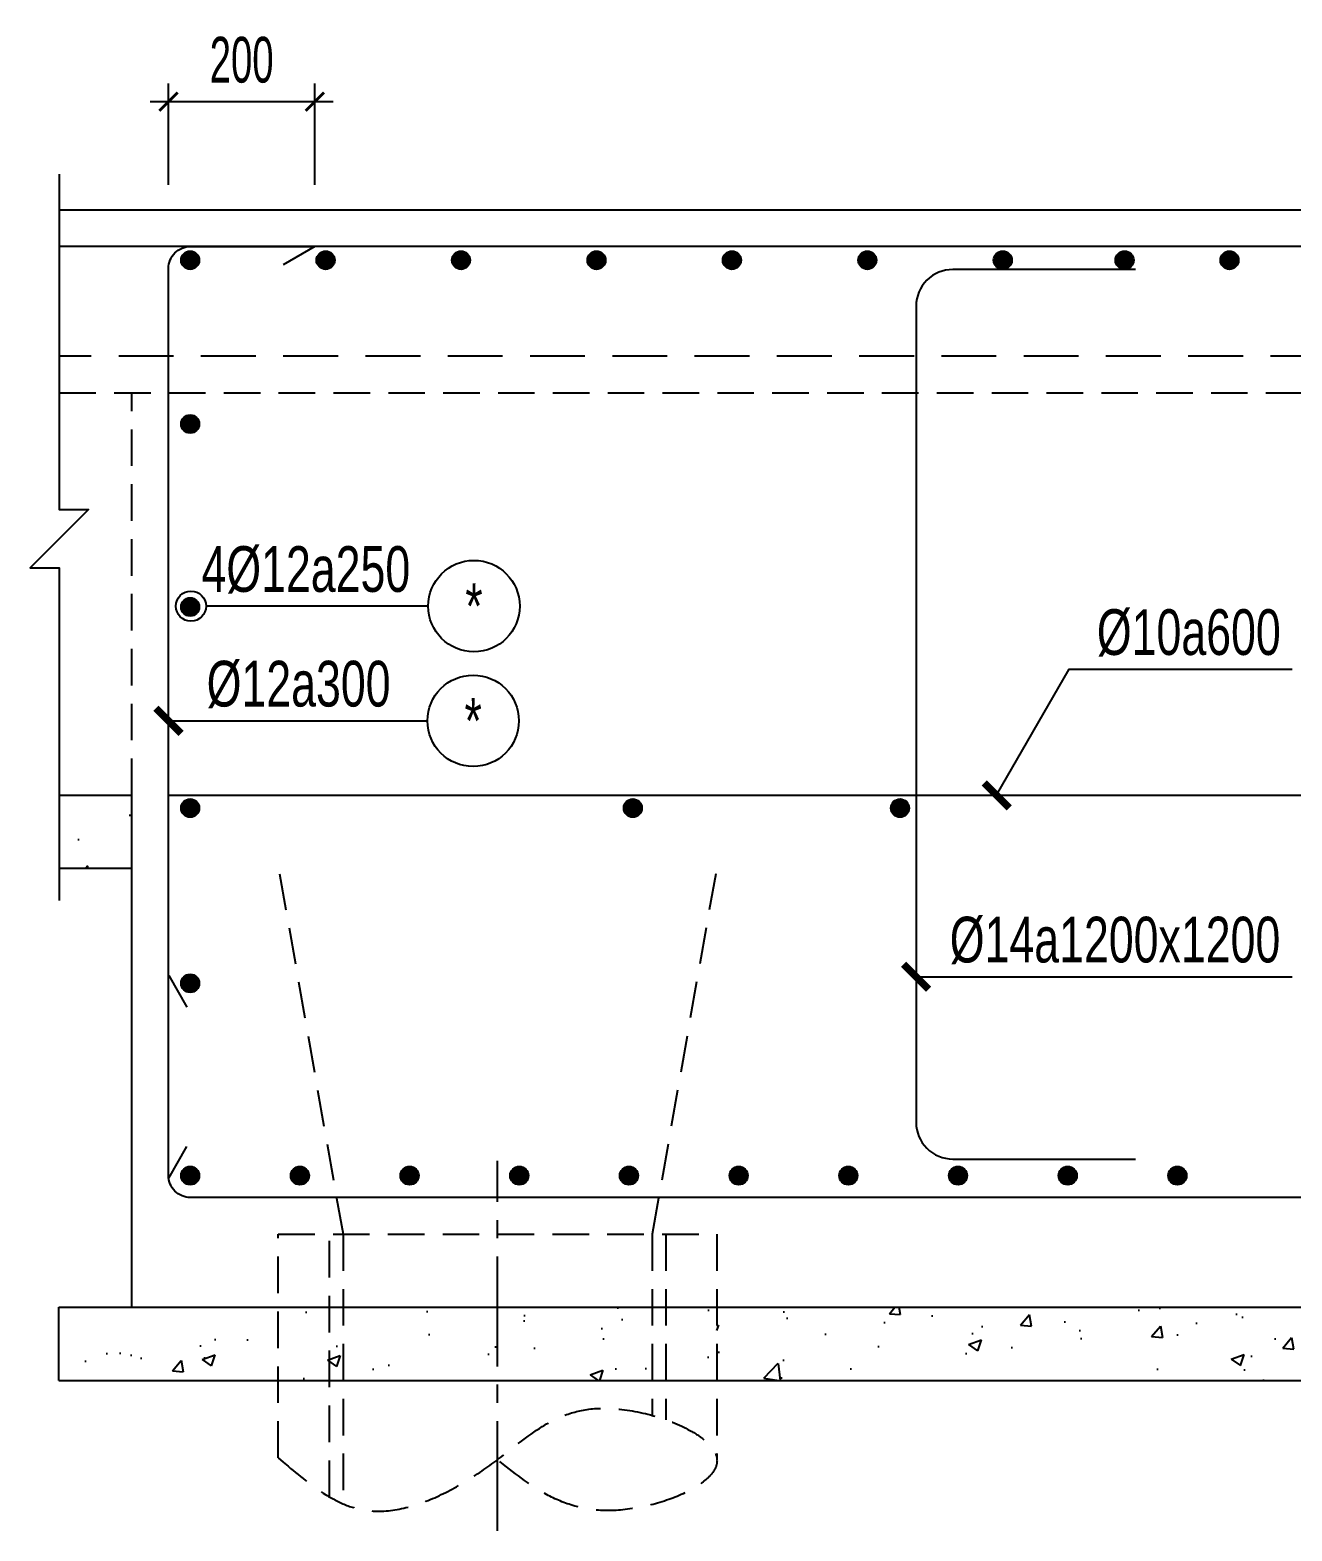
# Model space of a CAD drawing. Header units: metres. Extents: x 71 to 322128, y -14 to 304634.
# Drawn here: x 303370 to 305096, y 294005 to 296057 of the extents above; entities that cross this region are included whole.
import ezdxf
from ezdxf.enums import TextEntityAlignment as Align

# ---------------------------------------------------------------- set-up
doc = ezdxf.new("R2010")
doc.units = ezdxf.units.M
doc.header["$LTSCALE"] = 1000
doc.header["$MEASUREMENT"] = 0
doc.header["$PDMODE"] = 3
doc.linetypes.add('CENTER2', pattern=[1.125, 0.75, -0.125, 0.125, -0.125])
doc.linetypes.add('HIDDEN', pattern=[0.375, 0.25, -0.125])
doc.layers.get('0').update_dxf_attribs({"linetype": 'CONTINUOUS'})
doc.layers.get('Defpoints').update_dxf_attribs({"linetype": 'CONTINUOUS'})
for name, color, linetype in [('CDC.01.AXIS', 160, 'CENTER2'), ('CDC.02.DIM', 1, 'CONTINUOUS'), ('CDC.03.BORDER', 3, 'CONTINUOUS'), ('CDC.04.HIDDEN', 8, 'HIDDEN'), ('CDC.05.STEEL', 4, 'CONTINUOUS'), ('CDC.06.TEXT', 2, 'CONTINUOUS'), ('CDC.10.HATCH', 9, 'CONTINUOUS'), ('CDC.11.NOTE', 8, 'CONTINUOUS'), ('CDC.14.STEELNUM', 9, 'CONTINUOUS')]:
    doc.layers.add(name, color=color, linetype=linetype)
doc.styles.add('ARIAL', font='arial.ttf', dxfattribs={"width": 0.6})
doc.dimstyles.new('25', dxfattribs={"dimscale": 25, "dimtxt": 2.5, "dimasz": 1, "dimexe": 1, "dimexo": 0, "dimgap": 1, "dimtad": 1, "dimdec": 0, "dimdsep": 46, "dimtxsty": 'ARIAL', "dimblk": 'ARCHTICK', "dimcen": 1, "dimdle": 1, "dimclrd": 1, "dimclre": 1, "dimclrt": 2, "dimadec": 0, "dimazin": 0, "dimtfac": 0.00072, "dimtdec": 0, "dimtix": 1, "dimtmove": 2, "dimatfit": 3, "dimldrblk": 'ARCHTICK', "dimfxl": 1, "dimtolj": 1, "dimarcsym": 0})

# ---------------------------------------------------------------- blocks, each defined once
blk = doc.blocks.new('_ArchTick')
at = {"color": 0, "linetype": 'ByBlock', "const_width": 0.15}
blk.add_lwpolyline([(-0.5, -0.5), (0.5, 0.5)], dxfattribs=at)
blk = doc.blocks.new('*D177')
at = {"layer": 'CDC.02.DIM', "color": 1, "lineweight": -2, "transparency": 16777216}
for p, q in [((303559.3, 295845), (303559.3, 295983.9)), ((303759.3, 295845), (303759.3, 295983.9)), ((303534.3, 295958.9), (303784.3, 295958.9))]:
    blk.add_line(p, q, dxfattribs=at)
at = {"layer": 'Defpoints', "color": 0, "transparency": 16777216}
for p in [(303759.3, 295958.9), (303559.3, 295845), (303759.3, 295845)]:
    blk.add_point(p, dxfattribs=at)
at = {"layer": 'CDC.02.DIM', "color": 1, "lineweight": -2, "transparency": 16777216, "xscale": 25, "yscale": 25, "zscale": 25, "rotation": 180}
blk.add_blockref('_ArchTick', (303559.3, 295958.9), dxfattribs=at)
at = {"layer": 'CDC.02.DIM', "color": 1, "lineweight": -2, "transparency": 16777216, "xscale": 25, "yscale": 25, "zscale": 25}
blk.add_blockref('_ArchTick', (303759.3, 295958.9), dxfattribs=at)
at = {"layer": 'CDC.02.DIM', "color": 2, "transparency": 16777216, "insert": (303659.3, 296015.8), "char_height": 62.5, "attachment_point": 5, "style": 'ARIAL'}
blk.add_mtext('\\A1;200', dxfattribs=at)

msp = doc.modelspace()

# ---------------------------------------------------------------- hatches: boundary and pattern name
at = {"layer": 'CDC.10.HATCH'}
h = msp.add_hatch(dxfattribs=at)
h.set_pattern_fill('AR-CONC', color=256, scale=25, style=0)
h.set_pattern_definition([(50, (-787881.51, -203514.32), (179.315046, -15.688034), [18.75, -206.25]), (355, (-787881.5, -203514.32), (-34.687833, 188.048033), [15, -165]), (100.4514, (-787866.57, -203515.62), (144.627345, 172.359886), [15.935047, -175.285528]), (46.1842, (-787881.5, -203464.32), (266.810262, -41.379754), [28.125, -309.375]), (96.6356, (-787859.27, -203467.76), (233.665676, 243.52947), [23.90257, -262.92825]), (351.1842, (-787881.5, -203464.32), (233.665486, 243.52965), [22.5, -247.5]), (21, (-787856.51, -203476.82), (149.226763, -100.654723), [18.75, -206.25]), (326, (-787856.5, -203476.82), (60.828833, 181.28751), [15, -165]), (71.4514, (-787844.07, -203485.2), (210.055657, 80.632624), [15.935047, -175.285528]), (37.5, (-787881.51, -203514.315), (3.039964, 83.2234635), [0, -163, 0, -167.5, 0, -165.625]), (7.5, (-787881.51, -203514.315), (65.7673844, 98.602928), [0, -95.5, 0, -159.25, 0, -63.125]), (327.5, (-787937.26, -203514.315), (133.455609, -5.638718), [0, -62.5, 0, -195, 0, -258.75]), (317.5, (-787962.26, -203514.32), (145.796542, 25.026246), [0, -81.25, 0, -129.5, 0, -183.75])])
h.paths.add_polyline_path([(303409.9, 295011), (303409.9, 294911), (303509.3, 294911), (303509.3, 295011)])
h = msp.add_hatch(dxfattribs=at)
h.set_pattern_fill('AR-CONC', color=256, scale=25, style=0)
h.set_pattern_definition([(50, (22619.12, -81195.19), (179.315046, -15.688034), [18.75, -206.25]), (355, (22619.12, -81195.19), (-34.68783, 188.04803), [15, -165]), (100.4514, (22634.06, -81196.5), (144.627345, 172.359886), [15.93505, -175.28553]), (46.1842, (22619.12, -81145.19), (266.81026, -41.37975), [28.125, -309.375]), (96.6356, (22641.35, -81148.63), (233.66568, 243.52947), [23.90257, -262.92825]), (351.1842, (22619.12, -81145.2), (233.66549, 243.52965), [22.5, -247.5]), (21, (22644.12, -81157.69), (149.226763, -100.654723), [18.75, -206.25]), (326, (22644.12, -81157.69), (60.82883, 181.28751), [15, -165]), (71.4514, (22656.55, -81166.07), (210.05566, 80.632624), [15.93505, -175.28553]), (37.5, (22619.117, -81195.186), (3.039964, 83.2234635), [0, -163, 0, -167.5, 0, -165.625]), (7.5, (22619.12, -81195.19), (65.767384, 98.602928), [0, -95.5, 0, -159.25, 0, -63.125]), (327.5, (22563.37, -81195.186), (133.455609, -5.638718), [0, -62.5, 0, -195, 0, -258.75]), (317.5, (22538.37, -81195.19), (145.796542, 25.026246), [0, -81.25, 0, -129.5, 0, -183.75])])
h.paths.add_polyline_path([(303409.3, 294311), (303409.3, 294211), (303709.3, 294211), (303709.3, 294311)])
h = msp.add_hatch(dxfattribs=at)
h.set_pattern_fill('AR-CONC', color=256, scale=25, style=0)
h.set_pattern_definition([(50, (14730.76, -46858.62), (179.315046, -15.688034), [18.75, -206.25]), (355, (14730.76, -46858.62), (-34.68783, 188.04803), [15, -165]), (100.4514, (14745.7, -46859.93), (144.627345, 172.359886), [15.93505, -175.28553]), (46.1842, (14730.76, -46808.62), (266.81026, -41.37975), [28.125, -309.375]), (96.6356, (14753, -46812.07), (233.66568, 243.52947), [23.90257, -262.92825]), (351.1842, (14730.76, -46808.62), (233.66549, 243.52965), [22.5, -247.5]), (21, (14755.76, -46821.12), (149.226763, -100.654723), [18.75, -206.25]), (326, (14755.76, -46821.12), (60.82883, 181.28751), [15, -165]), (71.4514, (14768.2, -46829.51), (210.05566, 80.632624), [15.93505, -175.28553]), (37.5, (14730.756, -46858.62), (3.039964, 83.223463), [0, -163, 0, -167.5, 0, -165.625]), (7.5, (14730.76, -46858.62), (65.767384, 98.602928), [0, -95.5, 0, -159.25, 0, -63.125]), (327.5, (14675.006, -46858.62), (133.455609, -5.638718), [0, -62.5, 0, -195, 0, -258.75]), (317.5, (14650.01, -46858.62), (145.796542, 25.026246), [0, -81.25, 0, -129.5, 0, -183.75])])
h.paths.add_polyline_path([(303709.3, 294311), (304309.3, 294311), (304309.3, 294211), (303709.3, 294211)])
h = msp.add_hatch(dxfattribs=at)
h.set_pattern_fill('AR-CONC', color=256, scale=25, style=0)
h.set_pattern_definition([(50, (22379.12, -81195.19), (179.315046, -15.688034), [18.75, -206.25]), (355, (22379.12, -81195.19), (-34.68783, 188.04803), [15, -165]), (100.4514, (22394.06, -81196.5), (144.627345, 172.359886), [15.93505, -175.28553]), (46.1842, (22379.12, -81145.19), (266.81026, -41.37975), [28.125, -309.375]), (96.6356, (22401.35, -81148.63), (233.66568, 243.52947), [23.90257, -262.92825]), (351.1842, (22379.12, -81145.2), (233.66549, 243.52965), [22.5, -247.5]), (21, (22404.12, -81157.69), (149.226763, -100.654723), [18.75, -206.25]), (326, (22404.12, -81157.69), (60.82883, 181.28751), [15, -165]), (71.4514, (22416.55, -81166.07), (210.05566, 80.632624), [15.93505, -175.28553]), (37.5, (22379.117, -81195.186), (3.039964, 83.2234635), [0, -163, 0, -167.5, 0, -165.625]), (7.5, (22379.12, -81195.19), (65.767384, 98.602928), [0, -95.5, 0, -159.25, 0, -63.125]), (327.5, (22323.37, -81195.186), (133.455609, -5.638718), [0, -62.5, 0, -195, 0, -258.75]), (317.5, (22298.37, -81195.19), (145.796542, 25.026246), [0, -81.25, 0, -129.5, 0, -183.75])])
h.paths.add_polyline_path([(304309.3, 294311), (304309.3, 294211), (305269.3, 294211), (305269.3, 294311)])

# ---------------------------------------------------------------- linework, layer by layer
at = {"layer": 'CDC.01.AXIS', "ltscale": 0.2}
msp.add_line((304009.3, 294005.3), (304009.3, 294511), dxfattribs=at)
at = {"layer": 'CDC.03.BORDER'}
for p, q in [((303409.9, 295811), (305269.3, 295811)), ((303409.9, 295011), (303509.3, 295011)), ((303509.3, 294311), (303509.3, 295011))]:
    msp.add_line(p, q, dxfattribs=at)
at = {"layer": 'CDC.04.HIDDEN', "ltscale": 0.2}
for p, q in [((303409.9, 295561), (305219.3, 295561)), ((303509.3, 295011), (303509.3, 295561)), ((303709.3, 294105.3), (303709.3, 294411)), ((303709.3, 294411), (304309.3, 294411)), ((303779.3, 294051.8), (303779.3, 294411)), ((304239.3, 294411), (304239.3, 294157.4)), ((304309.3, 294411), (304309.3, 294105.3))]:
    msp.add_line(p, q, dxfattribs=at)
for points in [[(303711.1, 294903.4), (303797.9, 294411), (303797.9, 294042.4)], [(304307.5, 294903.4), (304220.7, 294411), (304220.7, 294163.2)]]:
    msp.add_lwpolyline(points, dxfattribs=at)
msp.add_spline([(303709.3, 294105.3), (303821.9, 294034.8), (304009.3, 294102.8), (304141.9, 294172.5), (304309.3, 294100.4), (304159.1, 294033.2), (304009.3, 294102.8)], degree=3, dxfattribs=at)
at = {"layer": 'CDC.05.STEEL', "ltscale": 0.3}
for p, q in [((307728.7, 295761), (303409.9, 295761)), ((303759.3, 295761), (303716, 295736)), ((303559.3, 295011), (307579.3, 295011)), ((303559.5, 294764.4), (303584.5, 294721.1)), ((303559.5, 294487.6), (303584.5, 294530.9))]:
    msp.add_line(p, q, dxfattribs=at)
at = {"layer": 'CDC.05.STEEL', "linetype": 'HIDDEN', "ltscale": 0.3}
msp.add_line((307728.7, 295611), (303409.9, 295611), dxfattribs=at)
at = {"layer": 'CDC.05.STEEL', "ltscale": 0.3}
for points in [[(303559.3, 294491), (303559.3, 295731, -0.414214), (303589.3, 295761), (303759.3, 295761)], [(304881.6, 295729.5), (304631.6, 295729.5, 0.414214), (304581.6, 295679.5), (304581.6, 294563.7, 0.414214), (304631.6, 294513.7), (304881.6, 294513.7)], [(307579.3, 294761), (307579.3, 294491, -0.414214), (307549.3, 294461), (303589.3, 294461, -0.414214), (303559.3, 294491), (303559.3, 294761)]]:
    msp.add_lwpolyline(points, format="xyb", dxfattribs=at)
at = {"layer": 'CDC.05.STEEL', "const_width": 12.3}
for points in [[(303588.9, 295748.4, 1), (303588.9, 295736.1, 1)], [(303588.9, 295748.4, 1), (303588.9, 295736.1, 1)], [(303588.9, 295748.4, 1), (303588.9, 295736.1, 1)], [(303588.9, 295748.4, 1), (303588.9, 295736.1, 1)], [(303588.9, 295748.4, 1), (303588.9, 295736.1, 1)], [(303588.9, 295748.4, 1), (303588.9, 295736.1, 1)], [(303588.9, 295748.4, 1), (303588.9, 295736.1, 1)], [(303588.9, 295748.4, 1), (303588.9, 295736.1, 1)], [(303588.9, 295748.4, 1), (303588.9, 295736.1, 1)], [(303588.9, 295748.4, 1), (303588.9, 295736.1, 1)], [(303588.9, 295748.4, 1), (303588.9, 295736.1, 1)], [(303588.9, 295748.4, 1), (303588.9, 295736.1, 1)], [(303588.9, 295748.4, 1), (303588.9, 295736.1, 1)], [(303588.9, 295748.4, 1), (303588.9, 295736.1, 1)], [(303588.9, 295748.4, 1), (303588.9, 295736.1, 1)], [(303588.9, 295748.4, 1), (303588.9, 295736.1, 1)], [(303588.9, 295748.4, 1), (303588.9, 295736.1, 1)], [(303588.9, 295748.4, 1), (303588.9, 295736.1, 1)], [(303588.9, 295748.4, 1), (303588.9, 295736.1, 1)], [(303588.9, 295748.4, 1), (303588.9, 295736.1, 1)], [(303774.1, 295748.4, 1), (303774.1, 295736.1, 1)], [(303774.1, 295748.4, 1), (303774.1, 295736.1, 1)], [(303774.1, 295748.4, 1), (303774.1, 295736.1, 1)], [(303774.1, 295748.4, 1), (303774.1, 295736.1, 1)], [(303774.1, 295748.4, 1), (303774.1, 295736.1, 1)], [(303774.1, 295748.4, 1), (303774.1, 295736.1, 1)], [(303774.1, 295748.4, 1), (303774.1, 295736.1, 1)], [(303774.1, 295748.4, 1), (303774.1, 295736.1, 1)], [(303774.1, 295748.4, 1), (303774.1, 295736.1, 1)], [(303774.1, 295748.4, 1), (303774.1, 295736.1, 1)], [(303774.1, 295748.4, 1), (303774.1, 295736.1, 1)], [(303774.1, 295748.4, 1), (303774.1, 295736.1, 1)], [(303774.1, 295748.4, 1), (303774.1, 295736.1, 1)], [(303774.1, 295748.4, 1), (303774.1, 295736.1, 1)], [(303774.1, 295748.4, 1), (303774.1, 295736.1, 1)], [(303774.1, 295748.4, 1), (303774.1, 295736.1, 1)], [(303774.1, 295748.4, 1), (303774.1, 295736.1, 1)], [(303774.1, 295748.4, 1), (303774.1, 295736.1, 1)], [(303774.1, 295748.4, 1), (303774.1, 295736.1, 1)], [(303774.1, 295748.4, 1), (303774.1, 295736.1, 1)], [(303959.3, 295748.4, 1), (303959.3, 295736.1, 1)], [(303959.3, 295748.4, 1), (303959.3, 295736.1, 1)], [(303959.3, 295748.4, 1), (303959.3, 295736.1, 1)], [(303959.3, 295748.4, 1), (303959.3, 295736.1, 1)], [(303959.3, 295748.4, 1), (303959.3, 295736.1, 1)], [(303959.3, 295748.4, 1), (303959.3, 295736.1, 1)], [(303959.3, 295748.4, 1), (303959.3, 295736.1, 1)], [(303959.3, 295748.4, 1), (303959.3, 295736.1, 1)], [(303959.3, 295748.4, 1), (303959.3, 295736.1, 1)], [(303959.3, 295748.4, 1), (303959.3, 295736.1, 1)], [(303959.3, 295748.4, 1), (303959.3, 295736.1, 1)], [(303959.3, 295748.4, 1), (303959.3, 295736.1, 1)], [(303959.3, 295748.4, 1), (303959.3, 295736.1, 1)], [(303959.3, 295748.4, 1), (303959.3, 295736.1, 1)], [(303959.3, 295748.4, 1), (303959.3, 295736.1, 1)], [(303959.3, 295748.4, 1), (303959.3, 295736.1, 1)], [(303959.3, 295748.4, 1), (303959.3, 295736.1, 1)], [(303959.3, 295748.4, 1), (303959.3, 295736.1, 1)], [(303959.3, 295748.4, 1), (303959.3, 295736.1, 1)], [(303959.3, 295748.4, 1), (303959.3, 295736.1, 1)], [(304144.5, 295748.4, 1), (304144.5, 295736.1, 1)], [(304144.5, 295748.4, 1), (304144.5, 295736.1, 1)], [(304144.5, 295748.4, 1), (304144.5, 295736.1, 1)], [(304144.5, 295748.4, 1), (304144.5, 295736.1, 1)], [(304144.5, 295748.4, 1), (304144.5, 295736.1, 1)], [(304144.5, 295748.4, 1), (304144.5, 295736.1, 1)], [(304144.5, 295748.4, 1), (304144.5, 295736.1, 1)], [(304144.5, 295748.4, 1), (304144.5, 295736.1, 1)], [(304144.5, 295748.4, 1), (304144.5, 295736.1, 1)], [(304144.5, 295748.4, 1), (304144.5, 295736.1, 1)], [(304144.5, 295748.4, 1), (304144.5, 295736.1, 1)], [(304144.5, 295748.4, 1), (304144.5, 295736.1, 1)], [(304144.5, 295748.4, 1), (304144.5, 295736.1, 1)], [(304144.5, 295748.4, 1), (304144.5, 295736.1, 1)], [(304144.5, 295748.4, 1), (304144.5, 295736.1, 1)], [(304144.5, 295748.4, 1), (304144.5, 295736.1, 1)], [(304144.5, 295748.4, 1), (304144.5, 295736.1, 1)], [(304144.5, 295748.4, 1), (304144.5, 295736.1, 1)], [(304144.5, 295748.4, 1), (304144.5, 295736.1, 1)], [(304144.5, 295748.4, 1), (304144.5, 295736.1, 1)], [(304329.7, 295748.4, 1), (304329.7, 295736.1, 1)], [(304329.7, 295748.4, 1), (304329.7, 295736.1, 1)], [(304329.7, 295748.4, 1), (304329.7, 295736.1, 1)], [(304329.7, 295748.4, 1), (304329.7, 295736.1, 1)], [(304329.7, 295748.4, 1), (304329.7, 295736.1, 1)], [(304329.7, 295748.4, 1), (304329.7, 295736.1, 1)], [(304329.7, 295748.4, 1), (304329.7, 295736.1, 1)], [(304329.7, 295748.4, 1), (304329.7, 295736.1, 1)], [(304329.7, 295748.4, 1), (304329.7, 295736.1, 1)], [(304329.7, 295748.4, 1), (304329.7, 295736.1, 1)], [(304329.7, 295748.4, 1), (304329.7, 295736.1, 1)], [(304329.7, 295748.4, 1), (304329.7, 295736.1, 1)], [(304329.7, 295748.4, 1), (304329.7, 295736.1, 1)], [(304329.7, 295748.4, 1), (304329.7, 295736.1, 1)], [(304329.7, 295748.4, 1), (304329.7, 295736.1, 1)], [(304329.7, 295748.4, 1), (304329.7, 295736.1, 1)], [(304329.7, 295748.4, 1), (304329.7, 295736.1, 1)], [(304329.7, 295748.4, 1), (304329.7, 295736.1, 1)], [(304329.7, 295748.4, 1), (304329.7, 295736.1, 1)], [(304329.7, 295748.4, 1), (304329.7, 295736.1, 1)], [(304514.9, 295748.4, 1), (304514.9, 295736.1, 1)], [(304514.9, 295748.4, 1), (304514.9, 295736.1, 1)], [(304514.9, 295748.4, 1), (304514.9, 295736.1, 1)], [(304514.9, 295748.4, 1), (304514.9, 295736.1, 1)], [(304514.9, 295748.4, 1), (304514.9, 295736.1, 1)], [(304514.9, 295748.4, 1), (304514.9, 295736.1, 1)], [(304514.9, 295748.4, 1), (304514.9, 295736.1, 1)], [(304514.9, 295748.4, 1), (304514.9, 295736.1, 1)], [(304514.9, 295748.4, 1), (304514.9, 295736.1, 1)], [(304514.9, 295748.4, 1), (304514.9, 295736.1, 1)], [(304514.9, 295748.4, 1), (304514.9, 295736.1, 1)], [(304514.9, 295748.4, 1), (304514.9, 295736.1, 1)], [(304514.9, 295748.4, 1), (304514.9, 295736.1, 1)], [(304514.9, 295748.4, 1), (304514.9, 295736.1, 1)], [(304514.9, 295748.4, 1), (304514.9, 295736.1, 1)], [(304514.9, 295748.4, 1), (304514.9, 295736.1, 1)], [(304514.9, 295748.4, 1), (304514.9, 295736.1, 1)], [(304514.9, 295748.4, 1), (304514.9, 295736.1, 1)], [(304514.9, 295748.4, 1), (304514.9, 295736.1, 1)], [(304514.9, 295748.4, 1), (304514.9, 295736.1, 1)], [(304700.1, 295748.4, 1), (304700.1, 295736.1, 1)], [(304700.1, 295748.4, 1), (304700.1, 295736.1, 1)], [(304700.1, 295748.4, 1), (304700.1, 295736.1, 1)], [(304700.1, 295748.4, 1), (304700.1, 295736.1, 1)], [(304700.1, 295748.4, 1), (304700.1, 295736.1, 1)], [(304700.1, 295748.4, 1), (304700.1, 295736.1, 1)], [(304700.1, 295748.4, 1), (304700.1, 295736.1, 1)], [(304700.1, 295748.4, 1), (304700.1, 295736.1, 1)], [(304700.1, 295748.4, 1), (304700.1, 295736.1, 1)], [(304700.1, 295748.4, 1), (304700.1, 295736.1, 1)], [(304700.1, 295748.4, 1), (304700.1, 295736.1, 1)], [(304700.1, 295748.4, 1), (304700.1, 295736.1, 1)], [(304700.1, 295748.4, 1), (304700.1, 295736.1, 1)], [(304700.1, 295748.4, 1), (304700.1, 295736.1, 1)], [(304700.1, 295748.4, 1), (304700.1, 295736.1, 1)], [(304700.1, 295748.4, 1), (304700.1, 295736.1, 1)], [(304700.1, 295748.4, 1), (304700.1, 295736.1, 1)], [(304700.1, 295748.4, 1), (304700.1, 295736.1, 1)], [(304700.1, 295748.4, 1), (304700.1, 295736.1, 1)], [(304700.1, 295748.4, 1), (304700.1, 295736.1, 1)], [(304866.6, 295748.4, 1), (304866.6, 295736.1, 1)], [(304866.6, 295748.4, 1), (304866.6, 295736.1, 1)], [(304866.6, 295748.4, 1), (304866.6, 295736.1, 1)], [(304866.6, 295748.4, 1), (304866.6, 295736.1, 1)], [(304866.6, 295748.4, 1), (304866.6, 295736.1, 1)], [(304866.6, 295748.4, 1), (304866.6, 295736.1, 1)], [(304866.6, 295748.4, 1), (304866.6, 295736.1, 1)], [(304866.6, 295748.4, 1), (304866.6, 295736.1, 1)], [(304866.6, 295748.4, 1), (304866.6, 295736.1, 1)], [(304866.6, 295748.4, 1), (304866.6, 295736.1, 1)], [(304866.6, 295748.4, 1), (304866.6, 295736.1, 1)], [(304866.6, 295748.4, 1), (304866.6, 295736.1, 1)], [(304866.6, 295748.4, 1), (304866.6, 295736.1, 1)], [(304866.6, 295748.4, 1), (304866.6, 295736.1, 1)], [(304866.6, 295748.4, 1), (304866.6, 295736.1, 1)], [(304866.6, 295748.4, 1), (304866.6, 295736.1, 1)], [(304866.6, 295748.4, 1), (304866.6, 295736.1, 1)], [(304866.6, 295748.4, 1), (304866.6, 295736.1, 1)], [(304866.6, 295748.4, 1), (304866.6, 295736.1, 1)], [(304866.6, 295748.4, 1), (304866.6, 295736.1, 1)], [(305010.1, 295748.4, 1), (305010.1, 295736.1, 1)], [(305010.1, 295748.4, 1), (305010.1, 295736.1, 1)], [(305010.1, 295748.4, 1), (305010.1, 295736.1, 1)], [(305010.1, 295748.4, 1), (305010.1, 295736.1, 1)], [(305010.1, 295748.4, 1), (305010.1, 295736.1, 1)], [(305010.1, 295748.4, 1), (305010.1, 295736.1, 1)], [(305010.1, 295748.4, 1), (305010.1, 295736.1, 1)], [(305010.1, 295748.4, 1), (305010.1, 295736.1, 1)], [(305010.1, 295748.4, 1), (305010.1, 295736.1, 1)], [(305010.1, 295748.4, 1), (305010.1, 295736.1, 1)], [(305010.1, 295748.4, 1), (305010.1, 295736.1, 1)], [(305010.1, 295748.4, 1), (305010.1, 295736.1, 1)], [(305010.1, 295748.4, 1), (305010.1, 295736.1, 1)], [(305010.1, 295748.4, 1), (305010.1, 295736.1, 1)], [(305010.1, 295748.4, 1), (305010.1, 295736.1, 1)], [(305010.1, 295748.4, 1), (305010.1, 295736.1, 1)], [(305010.1, 295748.4, 1), (305010.1, 295736.1, 1)], [(305010.1, 295748.4, 1), (305010.1, 295736.1, 1)], [(305010.1, 295748.4, 1), (305010.1, 295736.1, 1)], [(305010.1, 295748.4, 1), (305010.1, 295736.1, 1)], [(303588.9, 295524.4, 1), (303588.9, 295512.1, 1)], [(303588.9, 295524.4, 1), (303588.9, 295512.1, 1)], [(303588.9, 295524.4, 1), (303588.9, 295512.1, 1)], [(303588.9, 295524.4, 1), (303588.9, 295512.1, 1)], [(303588.9, 295524.4, 1), (303588.9, 295512.1, 1)], [(303588.9, 295524.4, 1), (303588.9, 295512.1, 1)], [(303588.9, 295524.4, 1), (303588.9, 295512.1, 1)], [(303588.9, 295524.4, 1), (303588.9, 295512.1, 1)], [(303588.9, 295524.4, 1), (303588.9, 295512.1, 1)], [(303588.9, 295524.4, 1), (303588.9, 295512.1, 1)], [(303588.9, 295524.4, 1), (303588.9, 295512.1, 1)], [(303588.9, 295524.4, 1), (303588.9, 295512.1, 1)], [(303588.9, 295524.4, 1), (303588.9, 295512.1, 1)], [(303588.9, 295524.4, 1), (303588.9, 295512.1, 1)], [(303588.9, 295524.4, 1), (303588.9, 295512.1, 1)], [(303588.9, 295524.4, 1), (303588.9, 295512.1, 1)], [(303588.9, 295524.4, 1), (303588.9, 295512.1, 1)], [(303588.9, 295524.4, 1), (303588.9, 295512.1, 1)], [(303588.9, 295524.4, 1), (303588.9, 295512.1, 1)], [(303588.9, 295524.4, 1), (303588.9, 295512.1, 1)], [(303588.9, 295524.4, 1), (303588.9, 295512.1, 1)], [(303588.9, 295524.4, 1), (303588.9, 295512.1, 1)], [(303588.9, 295524.4, 1), (303588.9, 295512.1, 1)], [(303588.9, 295524.4, 1), (303588.9, 295512.1, 1)], [(303588.9, 295524.4, 1), (303588.9, 295512.1, 1)], [(303588.9, 295524.4, 1), (303588.9, 295512.1, 1)], [(303588.9, 295524.4, 1), (303588.9, 295512.1, 1)], [(303588.9, 295524.4, 1), (303588.9, 295512.1, 1)], [(303588.9, 295524.4, 1), (303588.9, 295512.1, 1)], [(303588.9, 295524.4, 1), (303588.9, 295512.1, 1)], [(303588.9, 295524.4, 1), (303588.9, 295512.1, 1)], [(303588.9, 295524.4, 1), (303588.9, 295512.1, 1)], [(303588.9, 295524.4, 1), (303588.9, 295512.1, 1)], [(303588.9, 295524.4, 1), (303588.9, 295512.1, 1)], [(303588.9, 295524.4, 1), (303588.9, 295512.1, 1)], [(303588.9, 295524.4, 1), (303588.9, 295512.1, 1)], [(303588.9, 295524.4, 1), (303588.9, 295512.1, 1)], [(303588.9, 295524.4, 1), (303588.9, 295512.1, 1)], [(303588.9, 295524.4, 1), (303588.9, 295512.1, 1)], [(303588.9, 295524.4, 1), (303588.9, 295512.1, 1)], [(303588.9, 295274.4, 1), (303588.9, 295262.1, 1)], [(303588.9, 295274.4, 1), (303588.9, 295262.1, 1)], [(303588.9, 295274.4, 1), (303588.9, 295262.1, 1)], [(303588.9, 295274.4, 1), (303588.9, 295262.1, 1)], [(303588.9, 295274.4, 1), (303588.9, 295262.1, 1)], [(303588.9, 295274.4, 1), (303588.9, 295262.1, 1)], [(303588.9, 295274.4, 1), (303588.9, 295262.1, 1)], [(303588.9, 295274.4, 1), (303588.9, 295262.1, 1)], [(303588.9, 295274.4, 1), (303588.9, 295262.1, 1)], [(303588.9, 295274.4, 1), (303588.9, 295262.1, 1)], [(303588.9, 295274.4, 1), (303588.9, 295262.1, 1)], [(303588.9, 295274.4, 1), (303588.9, 295262.1, 1)], [(303588.9, 295274.4, 1), (303588.9, 295262.1, 1)], [(303588.9, 295274.4, 1), (303588.9, 295262.1, 1)], [(303588.9, 295274.4, 1), (303588.9, 295262.1, 1)], [(303588.9, 295274.4, 1), (303588.9, 295262.1, 1)], [(303588.9, 295274.4, 1), (303588.9, 295262.1, 1)], [(303588.9, 295274.4, 1), (303588.9, 295262.1, 1)], [(303588.9, 295274.4, 1), (303588.9, 295262.1, 1)], [(303588.9, 295274.4, 1), (303588.9, 295262.1, 1)], [(303588.9, 295274.4, 1), (303588.9, 295262.1, 1)], [(303588.9, 295274.4, 1), (303588.9, 295262.1, 1)], [(303588.9, 295274.4, 1), (303588.9, 295262.1, 1)], [(303588.9, 295274.4, 1), (303588.9, 295262.1, 1)], [(303588.9, 295274.4, 1), (303588.9, 295262.1, 1)], [(303588.9, 295274.4, 1), (303588.9, 295262.1, 1)], [(303588.9, 295274.4, 1), (303588.9, 295262.1, 1)], [(303588.9, 295274.4, 1), (303588.9, 295262.1, 1)], [(303588.9, 295274.4, 1), (303588.9, 295262.1, 1)], [(303588.9, 295274.4, 1), (303588.9, 295262.1, 1)], [(303588.9, 295274.4, 1), (303588.9, 295262.1, 1)], [(303588.9, 295274.4, 1), (303588.9, 295262.1, 1)], [(303588.9, 295274.4, 1), (303588.9, 295262.1, 1)], [(303588.9, 295274.4, 1), (303588.9, 295262.1, 1)], [(303588.9, 295274.4, 1), (303588.9, 295262.1, 1)], [(303588.9, 295274.4, 1), (303588.9, 295262.1, 1)], [(303588.9, 295274.4, 1), (303588.9, 295262.1, 1)], [(303588.9, 295274.4, 1), (303588.9, 295262.1, 1)], [(303588.9, 295274.4, 1), (303588.9, 295262.1, 1)], [(303588.9, 295274.4, 1), (303588.9, 295262.1, 1)], [(303588.9, 294999.4, 1), (303588.9, 294987.1, 1)], [(303588.9, 294999.4, 1), (303588.9, 294987.1, 1)], [(303588.9, 294999.4, 1), (303588.9, 294987.1, 1)], [(303588.9, 294999.4, 1), (303588.9, 294987.1, 1)], [(303588.9, 294999.4, 1), (303588.9, 294987.1, 1)], [(303588.9, 294999.4, 1), (303588.9, 294987.1, 1)], [(303588.9, 294999.4, 1), (303588.9, 294987.1, 1)], [(303588.9, 294999.4, 1), (303588.9, 294987.1, 1)], [(303588.9, 294999.4, 1), (303588.9, 294987.1, 1)], [(303588.9, 294999.4, 1), (303588.9, 294987.1, 1)], [(303588.9, 294999.4, 1), (303588.9, 294987.1, 1)], [(303588.9, 294999.4, 1), (303588.9, 294987.1, 1)], [(303588.9, 294999.4, 1), (303588.9, 294987.1, 1)], [(303588.9, 294999.4, 1), (303588.9, 294987.1, 1)], [(303588.9, 294999.4, 1), (303588.9, 294987.1, 1)], [(303588.9, 294999.4, 1), (303588.9, 294987.1, 1)], [(303588.9, 294999.4, 1), (303588.9, 294987.1, 1)], [(303588.9, 294999.4, 1), (303588.9, 294987.1, 1)], [(303588.9, 294999.4, 1), (303588.9, 294987.1, 1)], [(303588.9, 294999.4, 1), (303588.9, 294987.1, 1)], [(303588.9, 294999.4, 1), (303588.9, 294987.1, 1)], [(303588.9, 294999.4, 1), (303588.9, 294987.1, 1)], [(303588.9, 294999.4, 1), (303588.9, 294987.1, 1)], [(303588.9, 294999.4, 1), (303588.9, 294987.1, 1)], [(303588.9, 294999.4, 1), (303588.9, 294987.1, 1)], [(303588.9, 294999.4, 1), (303588.9, 294987.1, 1)], [(303588.9, 294999.4, 1), (303588.9, 294987.1, 1)], [(303588.9, 294999.4, 1), (303588.9, 294987.1, 1)], [(303588.9, 294999.4, 1), (303588.9, 294987.1, 1)], [(303588.9, 294999.4, 1), (303588.9, 294987.1, 1)], [(303588.9, 294999.4, 1), (303588.9, 294987.1, 1)], [(303588.9, 294999.4, 1), (303588.9, 294987.1, 1)], [(303588.9, 294999.4, 1), (303588.9, 294987.1, 1)], [(303588.9, 294999.4, 1), (303588.9, 294987.1, 1)], [(303588.9, 294999.4, 1), (303588.9, 294987.1, 1)], [(303588.9, 294999.4, 1), (303588.9, 294987.1, 1)], [(303588.9, 294999.4, 1), (303588.9, 294987.1, 1)], [(303588.9, 294999.4, 1), (303588.9, 294987.1, 1)], [(303588.9, 294999.4, 1), (303588.9, 294987.1, 1)], [(303588.9, 294999.4, 1), (303588.9, 294987.1, 1)], [(304194.2, 294999.4, 1), (304194.2, 294987.1, 1)], [(304194.2, 294999.4, 1), (304194.2, 294987.1, 1)], [(304194.2, 294999.4, 1), (304194.2, 294987.1, 1)], [(304194.2, 294999.4, 1), (304194.2, 294987.1, 1)], [(304194.2, 294999.4, 1), (304194.2, 294987.1, 1)], [(304194.2, 294999.4, 1), (304194.2, 294987.1, 1)], [(304194.2, 294999.4, 1), (304194.2, 294987.1, 1)], [(304194.2, 294999.4, 1), (304194.2, 294987.1, 1)], [(304194.2, 294999.4, 1), (304194.2, 294987.1, 1)], [(304194.2, 294999.4, 1), (304194.2, 294987.1, 1)], [(304194.2, 294999.4, 1), (304194.2, 294987.1, 1)], [(304194.2, 294999.4, 1), (304194.2, 294987.1, 1)], [(304194.2, 294999.4, 1), (304194.2, 294987.1, 1)], [(304194.2, 294999.4, 1), (304194.2, 294987.1, 1)], [(304194.2, 294999.4, 1), (304194.2, 294987.1, 1)], [(304194.2, 294999.4, 1), (304194.2, 294987.1, 1)], [(304194.2, 294999.4, 1), (304194.2, 294987.1, 1)], [(304194.2, 294999.4, 1), (304194.2, 294987.1, 1)], [(304194.2, 294999.4, 1), (304194.2, 294987.1, 1)], [(304194.2, 294999.4, 1), (304194.2, 294987.1, 1)], [(304559.6, 294999.4, 1), (304559.6, 294987.1, 1)], [(304559.6, 294999.4, 1), (304559.6, 294987.1, 1)], [(304559.6, 294999.4, 1), (304559.6, 294987.1, 1)], [(304559.6, 294999.4, 1), (304559.6, 294987.1, 1)], [(304559.6, 294999.4, 1), (304559.6, 294987.1, 1)], [(304559.6, 294999.4, 1), (304559.6, 294987.1, 1)], [(304559.6, 294999.4, 1), (304559.6, 294987.1, 1)], [(304559.6, 294999.4, 1), (304559.6, 294987.1, 1)], [(304559.6, 294999.4, 1), (304559.6, 294987.1, 1)], [(304559.6, 294999.4, 1), (304559.6, 294987.1, 1)], [(304559.6, 294999.4, 1), (304559.6, 294987.1, 1)], [(304559.6, 294999.4, 1), (304559.6, 294987.1, 1)], [(304559.6, 294999.4, 1), (304559.6, 294987.1, 1)], [(304559.6, 294999.4, 1), (304559.6, 294987.1, 1)], [(304559.6, 294999.4, 1), (304559.6, 294987.1, 1)], [(304559.6, 294999.4, 1), (304559.6, 294987.1, 1)], [(304559.6, 294999.4, 1), (304559.6, 294987.1, 1)], [(304559.6, 294999.4, 1), (304559.6, 294987.1, 1)], [(304559.6, 294999.4, 1), (304559.6, 294987.1, 1)], [(304559.6, 294999.4, 1), (304559.6, 294987.1, 1)], [(303588.9, 294759.9, 1), (303588.9, 294747.6, 1)], [(303588.9, 294759.9, 1), (303588.9, 294747.6, 1)], [(303588.9, 294759.9, 1), (303588.9, 294747.6, 1)], [(303588.9, 294759.9, 1), (303588.9, 294747.6, 1)], [(303588.9, 294759.9, 1), (303588.9, 294747.6, 1)], [(303588.9, 294759.9, 1), (303588.9, 294747.6, 1)], [(303588.9, 294759.9, 1), (303588.9, 294747.6, 1)], [(303588.9, 294759.9, 1), (303588.9, 294747.6, 1)], [(303588.9, 294759.9, 1), (303588.9, 294747.6, 1)], [(303588.9, 294759.9, 1), (303588.9, 294747.6, 1)], [(303588.9, 294759.9, 1), (303588.9, 294747.6, 1)], [(303588.9, 294759.9, 1), (303588.9, 294747.6, 1)], [(303588.9, 294759.9, 1), (303588.9, 294747.6, 1)], [(303588.9, 294759.9, 1), (303588.9, 294747.6, 1)], [(303588.9, 294759.9, 1), (303588.9, 294747.6, 1)], [(303588.9, 294759.9, 1), (303588.9, 294747.6, 1)], [(303588.9, 294759.9, 1), (303588.9, 294747.6, 1)], [(303588.9, 294759.9, 1), (303588.9, 294747.6, 1)], [(303588.9, 294759.9, 1), (303588.9, 294747.6, 1)], [(303588.9, 294759.9, 1), (303588.9, 294747.6, 1)], [(303588.9, 294759.9, 1), (303588.9, 294747.6, 1)], [(303588.9, 294759.9, 1), (303588.9, 294747.6, 1)], [(303588.9, 294759.9, 1), (303588.9, 294747.6, 1)], [(303588.9, 294759.9, 1), (303588.9, 294747.6, 1)], [(303588.9, 294759.9, 1), (303588.9, 294747.6, 1)], [(303588.9, 294759.9, 1), (303588.9, 294747.6, 1)], [(303588.9, 294759.9, 1), (303588.9, 294747.6, 1)], [(303588.9, 294759.9, 1), (303588.9, 294747.6, 1)], [(303588.9, 294759.9, 1), (303588.9, 294747.6, 1)], [(303588.9, 294759.9, 1), (303588.9, 294747.6, 1)], [(303588.9, 294759.9, 1), (303588.9, 294747.6, 1)], [(303588.9, 294759.9, 1), (303588.9, 294747.6, 1)], [(303588.9, 294759.9, 1), (303588.9, 294747.6, 1)], [(303588.9, 294759.9, 1), (303588.9, 294747.6, 1)], [(303588.9, 294759.9, 1), (303588.9, 294747.6, 1)], [(303588.9, 294759.9, 1), (303588.9, 294747.6, 1)], [(303588.9, 294759.9, 1), (303588.9, 294747.6, 1)], [(303588.9, 294759.9, 1), (303588.9, 294747.6, 1)], [(303588.9, 294759.9, 1), (303588.9, 294747.6, 1)], [(303588.9, 294759.9, 1), (303588.9, 294747.6, 1)], [(303588.9, 294497.2, 1), (303588.9, 294484.9, 1)], [(303588.9, 294497.2, 1), (303588.9, 294484.9, 1)], [(303588.9, 294497.2, 1), (303588.9, 294484.9, 1)], [(303588.9, 294497.2, 1), (303588.9, 294484.9, 1)], [(303588.9, 294497.2, 1), (303588.9, 294484.9, 1)], [(303588.9, 294497.2, 1), (303588.9, 294484.9, 1)], [(303588.9, 294497.2, 1), (303588.9, 294484.9, 1)], [(303588.9, 294497.2, 1), (303588.9, 294484.9, 1)], [(303588.9, 294497.2, 1), (303588.9, 294484.9, 1)], [(303588.9, 294497.2, 1), (303588.9, 294484.9, 1)], [(303588.9, 294497.2, 1), (303588.9, 294484.9, 1)], [(303588.9, 294497.2, 1), (303588.9, 294484.9, 1)], [(303588.9, 294497.2, 1), (303588.9, 294484.9, 1)], [(303588.9, 294497.2, 1), (303588.9, 294484.9, 1)], [(303588.9, 294497.2, 1), (303588.9, 294484.9, 1)], [(303588.9, 294497.2, 1), (303588.9, 294484.9, 1)], [(303588.9, 294497.2, 1), (303588.9, 294484.9, 1)], [(303588.9, 294497.2, 1), (303588.9, 294484.9, 1)], [(303588.9, 294497.2, 1), (303588.9, 294484.9, 1)], [(303588.9, 294497.2, 1), (303588.9, 294484.9, 1)], [(303738.9, 294497.2, 1), (303738.9, 294484.9, 1)], [(303738.9, 294497.2, 1), (303738.9, 294484.9, 1)], [(303738.9, 294497.2, 1), (303738.9, 294484.9, 1)], [(303738.9, 294497.2, 1), (303738.9, 294484.9, 1)], [(303738.9, 294497.2, 1), (303738.9, 294484.9, 1)], [(303738.9, 294497.2, 1), (303738.9, 294484.9, 1)], [(303738.9, 294497.2, 1), (303738.9, 294484.9, 1)], [(303738.9, 294497.2, 1), (303738.9, 294484.9, 1)], [(303738.9, 294497.2, 1), (303738.9, 294484.9, 1)], [(303738.9, 294497.2, 1), (303738.9, 294484.9, 1)], [(303738.9, 294497.2, 1), (303738.9, 294484.9, 1)], [(303738.9, 294497.2, 1), (303738.9, 294484.9, 1)], [(303738.9, 294497.2, 1), (303738.9, 294484.9, 1)], [(303738.9, 294497.2, 1), (303738.9, 294484.9, 1)], [(303738.9, 294497.2, 1), (303738.9, 294484.9, 1)], [(303738.9, 294497.2, 1), (303738.9, 294484.9, 1)], [(303738.9, 294497.2, 1), (303738.9, 294484.9, 1)], [(303738.9, 294497.2, 1), (303738.9, 294484.9, 1)], [(303738.9, 294497.2, 1), (303738.9, 294484.9, 1)], [(303738.9, 294497.2, 1), (303738.9, 294484.9, 1)], [(303888.9, 294497.2, 1), (303888.9, 294484.9, 1)], [(303888.9, 294497.2, 1), (303888.9, 294484.9, 1)], [(303888.9, 294497.2, 1), (303888.9, 294484.9, 1)], [(303888.9, 294497.2, 1), (303888.9, 294484.9, 1)], [(303888.9, 294497.2, 1), (303888.9, 294484.9, 1)], [(303888.9, 294497.2, 1), (303888.9, 294484.9, 1)], [(303888.9, 294497.2, 1), (303888.9, 294484.9, 1)], [(303888.9, 294497.2, 1), (303888.9, 294484.9, 1)], [(303888.9, 294497.2, 1), (303888.9, 294484.9, 1)], [(303888.9, 294497.2, 1), (303888.9, 294484.9, 1)], [(303888.9, 294497.2, 1), (303888.9, 294484.9, 1)], [(303888.9, 294497.2, 1), (303888.9, 294484.9, 1)], [(303888.9, 294497.2, 1), (303888.9, 294484.9, 1)], [(303888.9, 294497.2, 1), (303888.9, 294484.9, 1)], [(303888.9, 294497.2, 1), (303888.9, 294484.9, 1)], [(303888.9, 294497.2, 1), (303888.9, 294484.9, 1)], [(303888.9, 294497.2, 1), (303888.9, 294484.9, 1)], [(303888.9, 294497.2, 1), (303888.9, 294484.9, 1)], [(303888.9, 294497.2, 1), (303888.9, 294484.9, 1)], [(303888.9, 294497.2, 1), (303888.9, 294484.9, 1)], [(304038.9, 294497.2, 1), (304038.9, 294484.9, 1)], [(304038.9, 294497.2, 1), (304038.9, 294484.9, 1)], [(304038.9, 294497.2, 1), (304038.9, 294484.9, 1)], [(304038.9, 294497.2, 1), (304038.9, 294484.9, 1)], [(304038.9, 294497.2, 1), (304038.9, 294484.9, 1)], [(304038.9, 294497.2, 1), (304038.9, 294484.9, 1)], [(304038.9, 294497.2, 1), (304038.9, 294484.9, 1)], [(304038.9, 294497.2, 1), (304038.9, 294484.9, 1)], [(304038.9, 294497.2, 1), (304038.9, 294484.9, 1)], [(304038.9, 294497.2, 1), (304038.9, 294484.9, 1)], [(304038.9, 294497.2, 1), (304038.9, 294484.9, 1)], [(304038.9, 294497.2, 1), (304038.9, 294484.9, 1)], [(304038.9, 294497.2, 1), (304038.9, 294484.9, 1)], [(304038.9, 294497.2, 1), (304038.9, 294484.9, 1)], [(304038.9, 294497.2, 1), (304038.9, 294484.9, 1)], [(304038.9, 294497.2, 1), (304038.9, 294484.9, 1)], [(304038.9, 294497.2, 1), (304038.9, 294484.9, 1)], [(304038.9, 294497.2, 1), (304038.9, 294484.9, 1)], [(304038.9, 294497.2, 1), (304038.9, 294484.9, 1)], [(304038.9, 294497.2, 1), (304038.9, 294484.9, 1)], [(304188.9, 294497.2, 1), (304188.9, 294484.9, 1)], [(304188.9, 294497.2, 1), (304188.9, 294484.9, 1)], [(304188.9, 294497.2, 1), (304188.9, 294484.9, 1)], [(304188.9, 294497.2, 1), (304188.9, 294484.9, 1)], [(304188.9, 294497.2, 1), (304188.9, 294484.9, 1)], [(304188.9, 294497.2, 1), (304188.9, 294484.9, 1)], [(304188.9, 294497.2, 1), (304188.9, 294484.9, 1)], [(304188.9, 294497.2, 1), (304188.9, 294484.9, 1)], [(304188.9, 294497.2, 1), (304188.9, 294484.9, 1)], [(304188.9, 294497.2, 1), (304188.9, 294484.9, 1)], [(304188.9, 294497.2, 1), (304188.9, 294484.9, 1)], [(304188.9, 294497.2, 1), (304188.9, 294484.9, 1)], [(304188.9, 294497.2, 1), (304188.9, 294484.9, 1)], [(304188.9, 294497.2, 1), (304188.9, 294484.9, 1)], [(304188.9, 294497.2, 1), (304188.9, 294484.9, 1)], [(304188.9, 294497.2, 1), (304188.9, 294484.9, 1)], [(304188.9, 294497.2, 1), (304188.9, 294484.9, 1)], [(304188.9, 294497.2, 1), (304188.9, 294484.9, 1)], [(304188.9, 294497.2, 1), (304188.9, 294484.9, 1)], [(304188.9, 294497.2, 1), (304188.9, 294484.9, 1)], [(304338.9, 294497.2, 1), (304338.9, 294484.9, 1)], [(304338.9, 294497.2, 1), (304338.9, 294484.9, 1)], [(304338.9, 294497.2, 1), (304338.9, 294484.9, 1)], [(304338.9, 294497.2, 1), (304338.9, 294484.9, 1)], [(304338.9, 294497.2, 1), (304338.9, 294484.9, 1)], [(304338.9, 294497.2, 1), (304338.9, 294484.9, 1)], [(304338.9, 294497.2, 1), (304338.9, 294484.9, 1)], [(304338.9, 294497.2, 1), (304338.9, 294484.9, 1)], [(304338.9, 294497.2, 1), (304338.9, 294484.9, 1)], [(304338.9, 294497.2, 1), (304338.9, 294484.9, 1)], [(304338.9, 294497.2, 1), (304338.9, 294484.9, 1)], [(304338.9, 294497.2, 1), (304338.9, 294484.9, 1)], [(304338.9, 294497.2, 1), (304338.9, 294484.9, 1)], [(304338.9, 294497.2, 1), (304338.9, 294484.9, 1)], [(304338.9, 294497.2, 1), (304338.9, 294484.9, 1)], [(304338.9, 294497.2, 1), (304338.9, 294484.9, 1)], [(304338.9, 294497.2, 1), (304338.9, 294484.9, 1)], [(304338.9, 294497.2, 1), (304338.9, 294484.9, 1)], [(304338.9, 294497.2, 1), (304338.9, 294484.9, 1)], [(304338.9, 294497.2, 1), (304338.9, 294484.9, 1)], [(304488.9, 294497.2, 1), (304488.9, 294484.9, 1)], [(304488.9, 294497.2, 1), (304488.9, 294484.9, 1)], [(304488.9, 294497.2, 1), (304488.9, 294484.9, 1)], [(304488.9, 294497.2, 1), (304488.9, 294484.9, 1)], [(304488.9, 294497.2, 1), (304488.9, 294484.9, 1)], [(304488.9, 294497.2, 1), (304488.9, 294484.9, 1)], [(304488.9, 294497.2, 1), (304488.9, 294484.9, 1)], [(304488.9, 294497.2, 1), (304488.9, 294484.9, 1)], [(304488.9, 294497.2, 1), (304488.9, 294484.9, 1)], [(304488.9, 294497.2, 1), (304488.9, 294484.9, 1)], [(304488.9, 294497.2, 1), (304488.9, 294484.9, 1)], [(304488.9, 294497.2, 1), (304488.9, 294484.9, 1)], [(304488.9, 294497.2, 1), (304488.9, 294484.9, 1)], [(304488.9, 294497.2, 1), (304488.9, 294484.9, 1)], [(304488.9, 294497.2, 1), (304488.9, 294484.9, 1)], [(304488.9, 294497.2, 1), (304488.9, 294484.9, 1)], [(304488.9, 294497.2, 1), (304488.9, 294484.9, 1)], [(304488.9, 294497.2, 1), (304488.9, 294484.9, 1)], [(304488.9, 294497.2, 1), (304488.9, 294484.9, 1)], [(304488.9, 294497.2, 1), (304488.9, 294484.9, 1)], [(304638.9, 294497.2, 1), (304638.9, 294484.9, 1)], [(304638.9, 294497.2, 1), (304638.9, 294484.9, 1)], [(304638.9, 294497.2, 1), (304638.9, 294484.9, 1)], [(304638.9, 294497.2, 1), (304638.9, 294484.9, 1)], [(304638.9, 294497.2, 1), (304638.9, 294484.9, 1)], [(304638.9, 294497.2, 1), (304638.9, 294484.9, 1)], [(304638.9, 294497.2, 1), (304638.9, 294484.9, 1)], [(304638.9, 294497.2, 1), (304638.9, 294484.9, 1)], [(304638.9, 294497.2, 1), (304638.9, 294484.9, 1)], [(304638.9, 294497.2, 1), (304638.9, 294484.9, 1)], [(304638.9, 294497.2, 1), (304638.9, 294484.9, 1)], [(304638.9, 294497.2, 1), (304638.9, 294484.9, 1)], [(304638.9, 294497.2, 1), (304638.9, 294484.9, 1)], [(304638.9, 294497.2, 1), (304638.9, 294484.9, 1)], [(304638.9, 294497.2, 1), (304638.9, 294484.9, 1)], [(304638.9, 294497.2, 1), (304638.9, 294484.9, 1)], [(304638.9, 294497.2, 1), (304638.9, 294484.9, 1)], [(304638.9, 294497.2, 1), (304638.9, 294484.9, 1)], [(304638.9, 294497.2, 1), (304638.9, 294484.9, 1)], [(304638.9, 294497.2, 1), (304638.9, 294484.9, 1)], [(304788.9, 294497.2, 1), (304788.9, 294484.9, 1)], [(304788.9, 294497.2, 1), (304788.9, 294484.9, 1)], [(304788.9, 294497.2, 1), (304788.9, 294484.9, 1)], [(304788.9, 294497.2, 1), (304788.9, 294484.9, 1)], [(304788.9, 294497.2, 1), (304788.9, 294484.9, 1)], [(304788.9, 294497.2, 1), (304788.9, 294484.9, 1)], [(304788.9, 294497.2, 1), (304788.9, 294484.9, 1)], [(304788.9, 294497.2, 1), (304788.9, 294484.9, 1)], [(304788.9, 294497.2, 1), (304788.9, 294484.9, 1)], [(304788.9, 294497.2, 1), (304788.9, 294484.9, 1)], [(304788.9, 294497.2, 1), (304788.9, 294484.9, 1)], [(304788.9, 294497.2, 1), (304788.9, 294484.9, 1)], [(304788.9, 294497.2, 1), (304788.9, 294484.9, 1)], [(304788.9, 294497.2, 1), (304788.9, 294484.9, 1)], [(304788.9, 294497.2, 1), (304788.9, 294484.9, 1)], [(304788.9, 294497.2, 1), (304788.9, 294484.9, 1)], [(304788.9, 294497.2, 1), (304788.9, 294484.9, 1)], [(304788.9, 294497.2, 1), (304788.9, 294484.9, 1)], [(304788.9, 294497.2, 1), (304788.9, 294484.9, 1)], [(304788.9, 294497.2, 1), (304788.9, 294484.9, 1)], [(304938.9, 294497.2, 1), (304938.9, 294484.9, 1)], [(304938.9, 294497.2, 1), (304938.9, 294484.9, 1)], [(304938.9, 294497.2, 1), (304938.9, 294484.9, 1)], [(304938.9, 294497.2, 1), (304938.9, 294484.9, 1)], [(304938.9, 294497.2, 1), (304938.9, 294484.9, 1)], [(304938.9, 294497.2, 1), (304938.9, 294484.9, 1)], [(304938.9, 294497.2, 1), (304938.9, 294484.9, 1)], [(304938.9, 294497.2, 1), (304938.9, 294484.9, 1)], [(304938.9, 294497.2, 1), (304938.9, 294484.9, 1)], [(304938.9, 294497.2, 1), (304938.9, 294484.9, 1)], [(304938.9, 294497.2, 1), (304938.9, 294484.9, 1)], [(304938.9, 294497.2, 1), (304938.9, 294484.9, 1)], [(304938.9, 294497.2, 1), (304938.9, 294484.9, 1)], [(304938.9, 294497.2, 1), (304938.9, 294484.9, 1)], [(304938.9, 294497.2, 1), (304938.9, 294484.9, 1)], [(304938.9, 294497.2, 1), (304938.9, 294484.9, 1)], [(304938.9, 294497.2, 1), (304938.9, 294484.9, 1)], [(304938.9, 294497.2, 1), (304938.9, 294484.9, 1)], [(304938.9, 294497.2, 1), (304938.9, 294484.9, 1)], [(304938.9, 294497.2, 1), (304938.9, 294484.9, 1)]]:
    msp.add_lwpolyline(points, format="xyb", close=True, dxfattribs=at)
at = {"layer": 'CDC.05.STEEL'}
for centre in [(303588.9, 295742.2), (303774.1, 295742.2), (303959.3, 295742.2), (304144.5, 295742.2), (304329.7, 295742.2), (304514.9, 295742.2), (304700.1, 295742.2), (304866.6, 295742.2), (305010.1, 295742.2), (303588.9, 295518.3), (303588.9, 295518.3), (303588.9, 295268.3), (303588.9, 295268.3), (303588.9, 294993.3), (303588.9, 294993.3), (304194.2, 294993.3), (304559.6, 294993.3), (303588.9, 294753.8), (303588.9, 294753.8), (303588.9, 294491), (303738.9, 294491), (303888.9, 294491), (304038.9, 294491), (304188.9, 294491), (304338.9, 294491), (304488.9, 294491), (304638.9, 294491), (304788.9, 294491), (304938.9, 294491)]:
    msp.add_circle(centre, 12.5, dxfattribs=at)
at = {"layer": 'CDC.11.NOTE'}
for p, q in [((303914.5, 295269.4), (303610.6, 295269.4)), ((303559.3, 295112.6), (303913.4, 295112.6)), ((303409.9, 294911), (303509.3, 294911)), ((304581.6, 294762.8), (305095.6, 294762.8)), ((303409.3, 294311), (303709.3, 294311)), ((303409.3, 294211), (303409.3, 294311)), ((303709.3, 294311), (304309.3, 294311)), ((304309.3, 294311), (305269.3, 294311)), ((303409.3, 294211), (303759.3, 294211)), ((303709.3, 294211), (304309.3, 294211)), ((304309.3, 294211), (305269.3, 294211))]:
    msp.add_line(p, q, dxfattribs=at)
for points in [[(303409.9, 295860), (303409.9, 295401.5), (303449.9, 295401.5), (303369.9, 295321.5), (303409.9, 295321.5), (303409.9, 294867)], [(304691.3, 295011), (304790.7, 295183.1), (305095.6, 295183.1)]]:
    msp.add_lwpolyline(points, dxfattribs=at)
at = {"layer": 'CDC.11.NOTE', "const_width": 10}
for points in [[(303542.1, 295129.7), (303576.5, 295095.4)], [(304674.6, 295027.7), (304708.9, 294993.4)], [(304564.4, 294780), (304598.7, 294745.7)]]:
    msp.add_lwpolyline(points, dxfattribs=at)
at = {"layer": 'CDC.11.NOTE'}
msp.add_circle((303590, 295269.4), 20.6, dxfattribs=at)
at = {"layer": 'CDC.14.STEELNUM'}
for centre in [(303977, 295269.4), (303975.9, 295112.6)]:
    msp.add_circle(centre, 62.5, dxfattribs=at)

# ---------------------------------------------------------------- texts
at = {"layer": 'CDC.06.TEXT', "style": 'ARIAL', "width": 0.7}
for s, p in [('4%%C12a250', (303747.1, 295320.1)), ('%%C12a300', (303737.2, 295163.4))]:
    msp.add_text(s, height=62.5, rotation=0, dxfattribs=at).set_placement(p, align=Align.MIDDLE_CENTER)
for s, p in [('%%C10a600', (304954.5, 295233.9)), ('%%C14a1200x1200', (304853.6, 294813.6))]:
    msp.add_text(s, height=62.5, dxfattribs=at).set_placement(p, align=Align.MIDDLE_CENTER)
at = {"layer": 'CDC.14.STEELNUM', "style": 'ARIAL', "width": 0.7}
for p in [(303977, 295269.4), (303975.9, 295112.6)]:
    msp.add_text('*', height=62.5, rotation=0, dxfattribs=at).set_placement(p, align=Align.MIDDLE_CENTER)

# ---------------------------------------------------------------- dimensions: what is measured, and where the dimension line sits
at = {"layer": 'CDC.02.DIM'}
dim = msp.add_linear_dim(base=(303759.3, 295958.9), p1=(303559.3, 295845), p2=(303759.3, 295845), dimstyle='25', dxfattribs=at)
dim.commit()
dim.dimension.update_dxf_attribs({"geometry": '*D177', "text_midpoint": (303659.3, 296015.8)})

doc.saveas('drawing.dxf')
